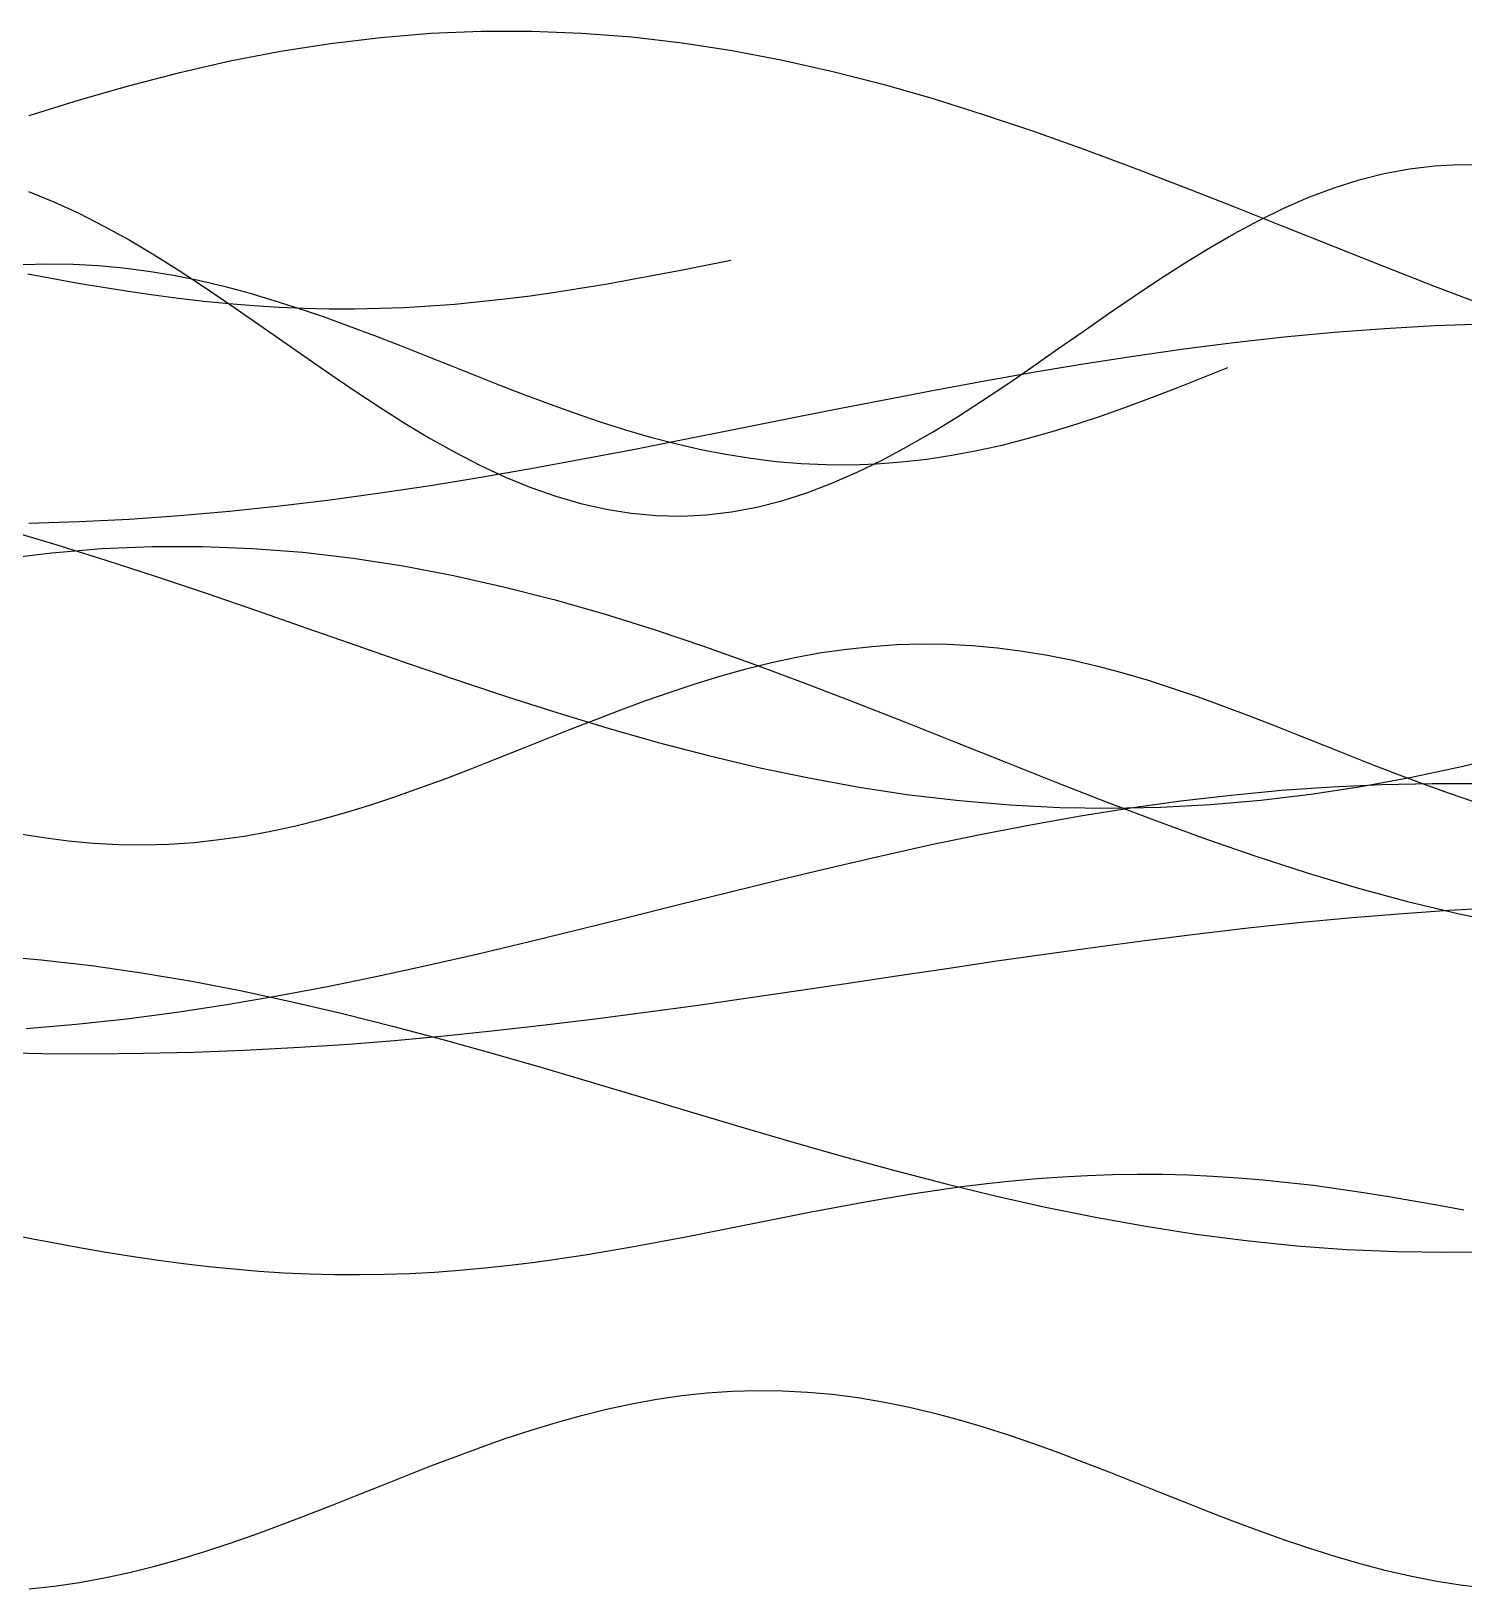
# Model space of a CAD drawing. Header units: metres. Extents: x -249 to 352, y -252 to 258.
# Drawn here: x -17.7 to 39.4, y 195.6 to 257.6 of the extents above; entities that cross this region are included whole.
import ezdxf

# ---------------------------------------------------------------- set-up
doc = ezdxf.new("R2010")
doc.units = ezdxf.units.M

msp = doc.modelspace()

# ---------------------------------------------------------------- linework, layer by layer
for p, q in [((-3.753, 257.357, -433.013), (-1.753, 257.519, -433.013)), ((-1.753, 257.519, -433.013), (0.247, 257.602, -433.013)), ((0.247, 257.602, -433.013), (2.247, 257.606, -433.013)), ((2.247, 257.606, -433.013), (4.247, 257.529, -433.013)), ((4.247, 257.529, -433.013), (6.247, 257.373, -433.013)), ((-7.753, 256.804, -433.013), (-5.753, 257.118, -433.013)), ((-5.753, 257.118, -433.013), (-3.753, 257.357, -433.013)), ((6.247, 257.373, -433.013), (8.247, 257.14, -433.013)), ((8.247, 257.14, -433.013), (10.247, 256.831, -433.013)), ((10.247, 256.831, -433.013), (12.247, 256.451, -433.013)), ((-11.753, 255.963, -433.013), (-9.753, 256.417, -433.013)), ((-9.753, 256.417, -433.013), (-7.753, 256.804, -433.013)), ((12.247, 256.451, -433.013), (14.247, 256.002, -433.013)), ((-13.753, 255.446, -433.013), (-11.753, 255.963, -433.013)), ((14.247, 256.002, -433.013), (16.247, 255.489, -433.013)), ((-15.753, 254.87, -433.013), (-13.753, 255.446, -433.013)), ((16.247, 255.489, -433.013), (18.247, 254.918, -433.013)), ((-17.753, 254.241, -433.013), (-15.753, 254.87, -433.013)), ((18.247, 254.918, -433.013), (20.247, 254.293, -433.013)), ((20.247, 254.293, -433.013), (22.247, 253.622, -433.013)), ((22.247, 253.622, -433.013), (24.247, 252.911, -433.013)), ((24.247, 252.911, -433.013), (26.247, 252.167, -433.013)), ((26.247, 252.167, -433.013), (28.247, 251.397, -433.013)), ((35.219, 251.685, -433.013), (36.219, 251.938, -433.013)), ((36.219, 251.938, -433.013), (37.219, 252.125, -433.013)), ((37.219, 252.125, -433.013), (38.219, 252.244, -433.013)), ((38.219, 252.244, -433.013), (39.219, 252.293, -433.013)), ((39.219, 252.293, -433.013), (40.219, 252.272, -433.013)), ((28.247, 251.397, -433.013), (30.247, 250.61, -433.013)), ((33.219, 250.99, -433.013), (34.219, 251.368, -433.013)), ((34.219, 251.368, -433.013), (35.219, 251.685, -433.013)), ((-17.781, 251.214, -433.013), (-16.781, 250.812, -433.013)), ((-16.781, 250.812, -433.013), (-15.781, 250.354, -433.013)), ((30.247, 250.61, -433.013), (32.247, 249.812, -433.013)), ((32.219, 250.555, -433.013), (33.219, 250.99, -433.013)), ((-15.781, 250.354, -433.013), (-14.781, 249.846, -433.013)), ((30.219, 249.533, -433.013), (31.219, 250.068, -433.013)), ((31.219, 250.068, -433.013), (32.219, 250.555, -433.013)), ((-14.781, 249.846, -433.013), (-13.781, 249.292, -433.013)), ((29.219, 248.956, -433.013), (30.219, 249.533, -433.013)), ((32.247, 249.812, -433.013), (34.247, 249.013, -433.013)), ((-13.781, 249.292, -433.013), (-12.781, 248.699, -433.013)), ((28.219, 248.342, -433.013), (29.219, 248.956, -433.013)), ((34.247, 249.013, -433.013), (36.247, 248.219, -433.013)), ((-18.009, 248.308, -433.013), (-17.009, 248.336, -433.013)), ((-17.009, 248.336, -433.013), (-16.009, 248.324, -433.013)), ((-16.009, 248.324, -433.013), (-15.009, 248.272, -433.013)), ((-15.009, 248.272, -433.013), (-14.009, 248.181, -433.013)), ((-14.009, 248.181, -433.013), (-13.009, 248.052, -433.013)), ((-12.781, 248.699, -433.013), (-11.781, 248.071, -433.013)), ((8.194, 248.089, -433.013), (9.194, 248.285, -433.013)), ((9.194, 248.285, -433.013), (10.194, 248.485, -433.013)), ((27.219, 247.698, -433.013), (28.219, 248.342, -433.013)), ((36.247, 248.219, -433.013), (38.247, 247.44, -433.013)), ((-17.806, 247.942, -433.013), (-16.806, 247.755, -433.013)), ((-16.806, 247.755, -433.013), (-15.806, 247.575, -433.013)), ((-15.806, 247.575, -433.013), (-14.806, 247.406, -433.013)), ((-13.009, 248.052, -433.013), (-12.009, 247.885, -433.013)), ((-12.009, 247.885, -433.013), (-11.009, 247.683, -433.013)), ((-11.781, 248.071, -433.013), (-10.781, 247.416, -433.013)), ((-11.009, 247.683, -433.013), (-10.009, 247.448, -433.013)), ((4.194, 247.367, -433.013), (5.194, 247.534, -433.013)), ((5.194, 247.534, -433.013), (6.194, 247.711, -433.013)), ((6.194, 247.711, -433.013), (7.194, 247.897, -433.013)), ((7.194, 247.897, -433.013), (8.194, 248.089, -433.013)), ((26.219, 247.029, -433.013), (27.219, 247.698, -433.013)), ((-14.806, 247.406, -433.013), (-13.806, 247.248, -433.013)), ((-13.806, 247.248, -433.013), (-12.806, 247.103, -433.013)), ((-12.806, 247.103, -433.013), (-11.806, 246.972, -433.013)), ((-11.806, 246.972, -433.013), (-10.806, 246.857, -433.013)), ((-10.781, 247.416, -433.013), (-9.781, 246.739, -433.013)), ((-10.009, 247.448, -433.013), (-9.009, 247.181, -433.013)), ((-9.009, 247.181, -433.013), (-8.009, 246.886, -433.013)), ((-8.009, 246.886, -433.013), (-7.009, 246.566, -433.013)), ((0.194, 246.833, -433.013), (1.194, 246.943, -433.013)), ((1.194, 246.943, -433.013), (2.194, 247.07, -433.013)), ((2.194, 247.07, -433.013), (3.194, 247.212, -433.013)), ((3.194, 247.212, -433.013), (4.194, 247.367, -433.013)), ((25.219, 246.343, -433.013), (26.219, 247.029, -433.013)), ((38.247, 247.44, -433.013), (40.247, 246.682, -433.013)), ((-10.806, 246.857, -433.013), (-9.806, 246.759, -433.013)), ((-9.806, 246.759, -433.013), (-8.806, 246.679, -433.013)), ((-9.781, 246.739, -433.013), (-8.781, 246.048, -433.013)), ((-8.806, 246.679, -433.013), (-7.806, 246.618, -433.013)), ((-7.806, 246.618, -433.013), (-6.806, 246.576, -433.013)), ((-7.009, 246.566, -433.013), (-6.009, 246.223, -433.013)), ((-6.806, 246.576, -433.013), (-5.806, 246.554, -433.013)), ((-5.806, 246.554, -433.013), (-4.806, 246.551, -433.013)), ((-4.806, 246.551, -433.013), (-3.806, 246.569, -433.013)), ((-3.806, 246.569, -433.013), (-2.806, 246.606, -433.013)), ((-2.806, 246.606, -433.013), (-1.806, 246.663, -433.013)), ((-1.806, 246.663, -433.013), (-0.806, 246.739, -433.013)), ((-0.806, 246.739, -433.013), (0.194, 246.833, -433.013)), ((24.219, 245.647, -433.013), (25.219, 246.343, -433.013)), ((-8.781, 246.048, -433.013), (-7.781, 245.35, -433.013)), ((-6.009, 246.223, -433.013), (-5.009, 245.862, -433.013)), ((-5.009, 245.862, -433.013), (-4.009, 245.485, -433.013)), ((23.219, 244.948, -433.013), (24.219, 245.647, -433.013)), ((34.227, 245.615, -433.013), (36.227, 245.766, -433.013)), ((36.227, 245.766, -433.013), (38.227, 245.879, -433.013)), ((38.227, 245.879, -433.013), (40.227, 245.953, -433.013)), ((-7.781, 245.35, -433.013), (-6.781, 244.651, -433.013)), ((-4.009, 245.485, -433.013), (-3.009, 245.097, -433.013)), ((-3.009, 245.097, -433.013), (-2.009, 244.701, -433.013)), ((28.227, 244.952, -433.013), (30.227, 245.206, -433.013)), ((30.227, 245.206, -433.013), (32.227, 245.427, -433.013)), ((32.227, 245.427, -433.013), (34.227, 245.615, -433.013)), ((-6.781, 244.651, -433.013), (-5.781, 243.958, -433.013)), ((-2.009, 244.701, -433.013), (-1.009, 244.301, -433.013)), ((22.219, 244.251, -433.013), (23.219, 244.948, -433.013)), ((24.227, 244.359, -433.013), (26.227, 244.669, -433.013)), ((26.227, 244.669, -433.013), (28.227, 244.952, -433.013)), ((-5.781, 243.958, -433.013), (-4.781, 243.279, -433.013)), ((-1.009, 244.301, -433.013), (-0.009, 243.902, -433.013)), ((-0.009, 243.902, -433.013), (0.991, 243.507, -433.013)), ((20.227, 243.672, -433.013), (22.227, 244.025, -433.013)), ((21.219, 243.566, -433.013), (22.219, 244.251, -433.013)), ((22.227, 244.025, -433.013), (24.227, 244.359, -433.013)), ((27.991, 243.414, -433.013), (28.991, 243.808, -433.013)), ((28.991, 243.808, -433.013), (29.991, 244.206, -433.013)), ((-4.781, 243.279, -433.013), (-3.781, 242.619, -433.013)), ((0.991, 243.507, -433.013), (1.991, 243.121, -433.013)), ((16.227, 242.917, -433.013), (18.227, 243.301, -433.013)), ((18.227, 243.301, -433.013), (20.227, 243.672, -433.013)), ((20.219, 242.897, -433.013), (21.219, 243.566, -433.013)), ((26.991, 243.03, -433.013), (27.991, 243.414, -433.013)), ((-3.781, 242.619, -433.013), (-2.781, 241.987, -433.013)), ((1.991, 243.121, -433.013), (2.991, 242.746, -433.013)), ((2.991, 242.746, -433.013), (3.991, 242.388, -433.013)), ((14.227, 242.524, -433.013), (16.227, 242.917, -433.013)), ((19.219, 242.252, -433.013), (20.219, 242.897, -433.013)), ((24.991, 242.305, -433.013), (25.991, 242.66, -433.013)), ((25.991, 242.66, -433.013), (26.991, 243.03, -433.013)), ((-2.781, 241.987, -433.013), (-1.781, 241.388, -433.013)), ((3.991, 242.388, -433.013), (4.991, 242.049, -433.013)), ((4.991, 242.049, -433.013), (5.991, 241.733, -433.013)), ((10.227, 241.726, -433.013), (12.227, 242.125, -433.013)), ((12.227, 242.125, -433.013), (14.227, 242.524, -433.013)), ((18.219, 241.638, -433.013), (19.219, 242.252, -433.013)), ((22.991, 241.661, -433.013), (23.991, 241.972, -433.013)), ((23.991, 241.972, -433.013), (24.991, 242.305, -433.013)), ((-1.781, 241.388, -433.013), (-0.781, 240.827, -433.013)), ((5.991, 241.733, -433.013), (6.991, 241.443, -433.013)), ((6.227, 240.938, -433.013), (8.227, 241.328, -433.013)), ((6.991, 241.443, -433.013), (7.991, 241.181, -433.013)), ((8.227, 241.328, -433.013), (10.227, 241.726, -433.013)), ((17.219, 241.06, -433.013), (18.219, 241.638, -433.013)), ((20.991, 241.124, -433.013), (21.991, 241.378, -433.013)), ((21.991, 241.378, -433.013), (22.991, 241.661, -433.013)), ((-0.781, 240.827, -433.013), (0.219, 240.311, -433.013)), ((4.227, 240.558, -433.013), (6.227, 240.938, -433.013)), ((7.991, 241.181, -433.013), (8.991, 240.952, -433.013)), ((8.991, 240.952, -433.013), (9.991, 240.756, -433.013)), ((9.991, 240.756, -433.013), (10.991, 240.596, -433.013)), ((16.219, 240.525, -433.013), (17.219, 241.06, -433.013)), ((17.991, 240.563, -433.013), (18.991, 240.715, -433.013)), ((18.991, 240.715, -433.013), (19.991, 240.902, -433.013)), ((19.991, 240.902, -433.013), (20.991, 241.124, -433.013)), ((0.219, 240.311, -433.013), (1.219, 239.846, -433.013)), ((0.227, 239.845, -433.013), (2.227, 240.192, -433.013)), ((2.227, 240.192, -433.013), (4.227, 240.558, -433.013)), ((10.991, 240.596, -433.013), (11.991, 240.473, -433.013)), ((11.991, 240.473, -433.013), (12.991, 240.389, -433.013)), ((12.991, 240.389, -433.013), (13.991, 240.344, -433.013)), ((13.991, 240.344, -433.013), (14.991, 240.34, -433.013)), ((14.991, 240.34, -433.013), (15.991, 240.375, -433.013)), ((15.219, 240.037, -433.013), (16.219, 240.525, -433.013)), ((15.991, 240.375, -433.013), (16.991, 240.45, -433.013)), ((16.991, 240.45, -433.013), (17.991, 240.563, -433.013)), ((-3.773, 239.217, -433.013), (-1.773, 239.518, -433.013)), ((-1.773, 239.518, -433.013), (0.227, 239.845, -433.013)), ((1.219, 239.846, -433.013), (2.219, 239.434, -433.013)), ((13.219, 239.224, -433.013), (14.219, 239.602, -433.013)), ((14.219, 239.602, -433.013), (15.219, 240.037, -433.013)), ((-7.773, 238.7, -433.013), (-5.773, 238.943, -433.013)), ((-5.773, 238.943, -433.013), (-3.773, 239.217, -433.013)), ((2.219, 239.434, -433.013), (3.219, 239.081, -433.013)), ((3.219, 239.081, -433.013), (4.219, 238.79, -433.013)), ((11.219, 238.652, -433.013), (12.219, 238.906, -433.013)), ((12.219, 238.906, -433.013), (13.219, 239.224, -433.013)), ((-13.773, 238.175, -433.013), (-11.773, 238.313, -433.013)), ((-11.773, 238.313, -433.013), (-9.773, 238.489, -433.013)), ((-9.773, 238.489, -433.013), (-7.773, 238.7, -433.013)), ((4.219, 238.79, -433.013), (5.219, 238.564, -433.013)), ((5.219, 238.564, -433.013), (6.219, 238.406, -433.013)), ((6.219, 238.406, -433.013), (7.219, 238.316, -433.013)), ((7.219, 238.316, -433.013), (8.219, 238.296, -433.013)), ((8.219, 238.296, -433.013), (9.219, 238.345, -433.013)), ((9.219, 238.345, -433.013), (10.219, 238.465, -433.013)), ((10.219, 238.465, -433.013), (11.219, 238.652, -433.013)), ((-18.702, 237.754, -433.013), (-16.702, 237.167, -433.013)), ((-17.773, 238.013, -433.013), (-15.773, 238.074, -433.013)), ((-15.773, 238.074, -433.013), (-13.773, 238.175, -433.013)), ((-16.859, 236.836, -433.013), (-14.859, 236.998, -433.013)), ((-16.702, 237.167, -433.013), (-14.702, 236.545, -433.013)), ((-14.859, 236.998, -433.013), (-12.859, 237.081, -433.013)), ((-12.859, 237.081, -433.013), (-10.859, 237.085, -433.013)), ((-10.859, 237.085, -433.013), (-8.859, 237.008, -433.013)), ((-8.859, 237.008, -433.013), (-6.859, 236.852, -433.013)), ((-18.859, 236.597, -433.013), (-16.859, 236.836, -433.013)), ((-14.702, 236.545, -433.013), (-12.702, 235.894, -433.013)), ((-6.859, 236.852, -433.013), (-4.859, 236.619, -433.013)), ((-4.859, 236.619, -433.013), (-2.859, 236.31, -433.013)), ((-12.702, 235.894, -433.013), (-10.702, 235.22, -433.013)), ((-2.859, 236.31, -433.013), (-0.859, 235.93, -433.013)), ((-0.859, 235.93, -433.013), (1.141, 235.481, -433.013)), ((-10.702, 235.22, -433.013), (-8.702, 234.531, -433.013)), ((1.141, 235.481, -433.013), (3.141, 234.968, -433.013)), ((-8.702, 234.531, -433.013), (-6.702, 233.833, -433.013)), ((3.141, 234.968, -433.013), (5.141, 234.397, -433.013)), ((5.141, 234.397, -433.013), (7.141, 233.772, -433.013)), ((-6.702, 233.833, -433.013), (-4.702, 233.134, -433.013)), ((7.141, 233.772, -433.013), (9.141, 233.101, -433.013)), ((-4.702, 233.134, -433.013), (-2.702, 232.44, -433.013)), ((9.141, 233.101, -433.013), (11.141, 232.39, -433.013)), ((11.807, 232.459, -433.013), (12.807, 232.675, -433.013)), ((12.807, 232.675, -433.013), (13.807, 232.856, -433.013)), ((13.807, 232.856, -433.013), (14.807, 233.001, -433.013)), ((14.807, 233.001, -433.013), (15.807, 233.107, -433.013)), ((15.807, 233.107, -433.013), (16.807, 233.175, -433.013)), ((16.807, 233.175, -433.013), (17.807, 233.203, -433.013)), ((17.807, 233.203, -433.013), (18.807, 233.191, -433.013)), ((18.807, 233.191, -433.013), (19.807, 233.14, -433.013)), ((19.807, 233.14, -433.013), (20.807, 233.049, -433.013)), ((20.807, 233.049, -433.013), (21.807, 232.919, -433.013)), ((21.807, 232.919, -433.013), (22.807, 232.753, -433.013)), ((22.807, 232.753, -433.013), (23.807, 232.551, -433.013)), ((-2.702, 232.44, -433.013), (-0.702, 231.758, -433.013)), ((9.807, 231.932, -433.013), (10.807, 232.21, -433.013)), ((10.807, 232.21, -433.013), (11.807, 232.459, -433.013)), ((11.141, 232.39, -433.013), (13.141, 231.646, -433.013)), ((23.807, 232.551, -433.013), (24.807, 232.315, -433.013)), ((24.807, 232.315, -433.013), (25.807, 232.049, -433.013)), ((25.807, 232.049, -433.013), (26.807, 231.754, -433.013)), ((-0.702, 231.758, -433.013), (1.298, 231.095, -433.013)), ((7.807, 231.296, -433.013), (8.807, 231.626, -433.013)), ((8.807, 231.626, -433.013), (9.807, 231.932, -433.013)), ((13.141, 231.646, -433.013), (15.141, 230.876, -433.013)), ((26.807, 231.754, -433.013), (27.807, 231.433, -433.013)), ((27.807, 231.433, -433.013), (28.807, 231.09, -433.013)), ((1.298, 231.095, -433.013), (3.298, 230.457, -433.013)), ((5.807, 230.577, -433.013), (6.807, 230.946, -433.013)), ((6.807, 230.946, -433.013), (7.807, 231.296, -433.013)), ((15.141, 230.876, -433.013), (17.141, 230.089, -433.013)), ((28.807, 231.09, -433.013), (29.807, 230.729, -433.013)), ((3.298, 230.457, -433.013), (5.298, 229.852, -433.013)), ((3.807, 229.804, -433.013), (4.807, 230.196, -433.013)), ((4.807, 230.196, -433.013), (5.807, 230.577, -433.013)), ((29.807, 230.729, -433.013), (30.807, 230.352, -433.013)), ((30.807, 230.352, -433.013), (31.807, 229.964, -433.013)), ((2.807, 229.406, -433.013), (3.807, 229.804, -433.013)), ((5.298, 229.852, -433.013), (7.298, 229.284, -433.013)), ((17.141, 230.089, -433.013), (19.141, 229.291, -433.013)), ((31.807, 229.964, -433.013), (32.807, 229.568, -433.013)), ((32.807, 229.568, -433.013), (33.807, 229.168, -433.013)), ((0.807, 228.608, -433.013), (1.807, 229.006, -433.013)), ((1.807, 229.006, -433.013), (2.807, 229.406, -433.013)), ((7.298, 229.284, -433.013), (9.298, 228.761, -433.013)), ((19.141, 229.291, -433.013), (21.141, 228.492, -433.013)), ((33.807, 229.168, -433.013), (34.807, 228.769, -433.013)), ((-0.193, 228.216, -433.013), (0.807, 228.608, -433.013)), ((9.298, 228.761, -433.013), (11.298, 228.286, -433.013)), ((11.298, 228.286, -433.013), (13.298, 227.865, -433.013)), ((21.141, 228.492, -433.013), (23.141, 227.698, -433.013)), ((34.807, 228.769, -433.013), (35.807, 228.375, -433.013)), ((35.807, 228.375, -433.013), (36.807, 227.988, -433.013)), ((37.298, 227.9, -433.013), (39.298, 228.326, -433.013)), ((39.298, 228.326, -433.013), (41.298, 228.805, -433.013)), ((-2.193, 227.466, -433.013), (-1.193, 227.834, -433.013)), ((-1.193, 227.834, -433.013), (-0.193, 228.216, -433.013)), ((13.298, 227.865, -433.013), (15.298, 227.502, -433.013)), ((23.141, 227.698, -433.013), (25.141, 226.919, -433.013)), ((35.298, 227.532, -433.013), (37.298, 227.9, -433.013)), ((36.807, 227.988, -433.013), (37.807, 227.614, -433.013)), ((-4.193, 226.785, -433.013), (-3.193, 227.115, -433.013)), ((-3.193, 227.115, -433.013), (-2.193, 227.466, -433.013)), ((15.298, 227.502, -433.013), (17.298, 227.2, -433.013)), ((17.298, 227.2, -433.013), (19.298, 226.963, -433.013)), ((28.12, 226.95, -433.013), (30.12, 227.184, -433.013)), ((30.12, 227.184, -433.013), (32.12, 227.373, -433.013)), ((31.298, 226.982, -433.013), (33.298, 227.225, -433.013)), ((32.12, 227.373, -433.013), (34.12, 227.515, -433.013)), ((33.298, 227.225, -433.013), (35.298, 227.532, -433.013)), ((34.12, 227.515, -433.013), (36.12, 227.608, -433.013)), ((36.12, 227.608, -433.013), (38.12, 227.651, -433.013)), ((37.807, 227.614, -433.013), (38.807, 227.255, -433.013)), ((38.12, 227.651, -433.013), (40.12, 227.645, -433.013)), ((38.807, 227.255, -433.013), (39.807, 226.916, -433.013)), ((-6.193, 226.2, -433.013), (-5.193, 226.479, -433.013)), ((-5.193, 226.479, -433.013), (-4.193, 226.785, -433.013)), ((19.298, 226.963, -433.013), (21.298, 226.793, -433.013)), ((21.298, 226.793, -433.013), (23.298, 226.692, -433.013)), ((23.298, 226.692, -433.013), (25.298, 226.66, -433.013)), ((24.12, 226.356, -433.013), (26.12, 226.674, -433.013)), ((25.141, 226.919, -433.013), (27.141, 226.161, -433.013)), ((25.298, 226.66, -433.013), (27.298, 226.698, -433.013)), ((26.12, 226.674, -433.013), (28.12, 226.95, -433.013)), ((27.298, 226.698, -433.013), (29.298, 226.806, -433.013)), ((29.298, 226.806, -433.013), (31.298, 226.982, -433.013)), ((-8.193, 225.735, -433.013), (-7.193, 225.951, -433.013)), ((-7.193, 225.951, -433.013), (-6.193, 226.2, -433.013)), ((20.12, 225.615, -433.013), (22.12, 226.002, -433.013)), ((22.12, 226.002, -433.013), (24.12, 226.356, -433.013)), ((27.141, 226.161, -433.013), (29.141, 225.433, -433.013)), ((-18.193, 225.654, -433.013), (-17.193, 225.488, -433.013)), ((-17.193, 225.488, -433.013), (-16.193, 225.358, -433.013)), ((-16.193, 225.358, -433.013), (-15.193, 225.268, -433.013)), ((-15.193, 225.268, -433.013), (-14.193, 225.216, -433.013)), ((-14.193, 225.216, -433.013), (-13.193, 225.205, -433.013)), ((-13.193, 225.205, -433.013), (-12.193, 225.233, -433.013)), ((-12.193, 225.233, -433.013), (-11.193, 225.302, -433.013)), ((-11.193, 225.302, -433.013), (-10.193, 225.409, -433.013)), ((-10.193, 225.409, -433.013), (-9.193, 225.554, -433.013)), ((-9.193, 225.554, -433.013), (-8.193, 225.735, -433.013)), ((16.12, 224.755, -433.013), (18.12, 225.198, -433.013)), ((18.12, 225.198, -433.013), (20.12, 225.615, -433.013)), ((29.141, 225.433, -433.013), (31.141, 224.741, -433.013)), ((14.12, 224.292, -433.013), (16.12, 224.755, -433.013)), ((31.141, 224.741, -433.013), (33.141, 224.092, -433.013)), ((12.12, 223.812, -433.013), (14.12, 224.292, -433.013)), ((33.141, 224.092, -433.013), (35.141, 223.494, -433.013)), ((8.12, 222.823, -433.013), (10.12, 223.321, -433.013)), ((10.12, 223.321, -433.013), (12.12, 223.812, -433.013)), ((35.141, 223.494, -433.013), (37.141, 222.952, -433.013)), ((6.12, 222.323, -433.013), (8.12, 222.823, -433.013)), ((37.141, 222.952, -433.013), (39.141, 222.47, -433.013)), ((38.79, 222.601, -433.013), (40.79, 222.715, -433.013)), ((4.12, 221.827, -433.013), (6.12, 222.323, -433.013)), ((30.79, 221.892, -433.013), (32.79, 222.105, -433.013)), ((32.79, 222.105, -433.013), (34.79, 222.295, -433.013)), ((34.79, 222.295, -433.013), (36.79, 222.461, -433.013)), ((36.79, 222.461, -433.013), (38.79, 222.601, -433.013)), ((39.141, 222.47, -433.013), (41.141, 222.055, -433.013)), ((2.12, 221.338, -433.013), (4.12, 221.827, -433.013)), ((26.79, 221.41, -433.013), (28.79, 221.66, -433.013)), ((28.79, 221.66, -433.013), (30.79, 221.892, -433.013)), ((-1.88, 220.406, -433.013), (0.12, 220.863, -433.013)), ((0.12, 220.863, -433.013), (2.12, 221.338, -433.013)), ((20.79, 220.578, -433.013), (22.79, 220.866, -433.013)), ((22.79, 220.866, -433.013), (24.79, 221.144, -433.013)), ((24.79, 221.144, -433.013), (26.79, 221.41, -433.013)), ((-19.282, 220.799, -433.013), (-17.282, 220.624, -433.013)), ((-17.282, 220.624, -433.013), (-15.282, 220.392, -433.013)), ((-15.282, 220.392, -433.013), (-13.282, 220.107, -433.013)), ((-3.88, 219.972, -433.013), (-1.88, 220.406, -433.013)), ((16.79, 219.985, -433.013), (18.79, 220.283, -433.013)), ((18.79, 220.283, -433.013), (20.79, 220.578, -433.013)), ((-13.282, 220.107, -433.013), (-11.282, 219.77, -433.013)), ((-11.282, 219.77, -433.013), (-9.282, 219.386, -433.013)), ((-5.88, 219.564, -433.013), (-3.88, 219.972, -433.013)), ((12.79, 219.387, -433.013), (14.79, 219.685, -433.013)), ((14.79, 219.685, -433.013), (16.79, 219.985, -433.013)), ((-9.88, 218.845, -433.013), (-7.88, 219.187, -433.013)), ((-9.282, 219.386, -433.013), (-7.282, 218.957, -433.013)), ((-7.88, 219.187, -433.013), (-5.88, 219.564, -433.013)), ((8.79, 218.809, -433.013), (10.79, 219.094, -433.013)), ((10.79, 219.094, -433.013), (12.79, 219.387, -433.013)), ((-13.88, 218.277, -433.013), (-11.88, 218.54, -433.013)), ((-11.88, 218.54, -433.013), (-9.88, 218.845, -433.013)), ((-7.282, 218.957, -433.013), (-5.282, 218.489, -433.013)), ((-5.282, 218.489, -433.013), (-3.282, 217.985, -433.013)), ((4.79, 218.274, -433.013), (6.79, 218.535, -433.013)), ((6.79, 218.535, -433.013), (8.79, 218.809, -433.013)), ((-17.88, 217.884, -433.013), (-15.88, 218.058, -433.013)), ((-15.88, 218.058, -433.013), (-13.88, 218.277, -433.013)), ((-3.282, 217.985, -433.013), (-1.282, 217.452, -433.013)), ((-1.21, 217.598, -433.013), (0.79, 217.803, -433.013)), ((0.79, 217.803, -433.013), (2.79, 218.029, -433.013)), ((2.79, 218.029, -433.013), (4.79, 218.274, -433.013)), ((-9.21, 217.022, -433.013), (-7.21, 217.126, -433.013)), ((-7.21, 217.126, -433.013), (-5.21, 217.257, -433.013)), ((-5.21, 217.257, -433.013), (-3.21, 217.415, -433.013)), ((-3.21, 217.415, -433.013), (-1.21, 217.598, -433.013)), ((-1.282, 217.452, -433.013), (0.718, 216.894, -433.013)), ((-19.21, 216.941, -433.013), (-17.21, 216.897, -433.013)), ((-17.21, 216.897, -433.013), (-15.21, 216.884, -433.013)), ((-15.21, 216.884, -433.013), (-13.21, 216.9, -433.013)), ((-13.21, 216.9, -433.013), (-11.21, 216.946, -433.013)), ((-11.21, 216.946, -433.013), (-9.21, 217.022, -433.013)), ((0.718, 216.894, -433.013), (2.718, 216.316, -433.013)), ((2.718, 216.316, -433.013), (4.718, 215.726, -433.013)), ((4.718, 215.726, -433.013), (6.718, 215.128, -433.013)), ((6.718, 215.128, -433.013), (8.718, 214.528, -433.013)), ((8.718, 214.528, -433.013), (10.718, 213.933, -433.013)), ((10.718, 213.933, -433.013), (12.718, 213.349, -433.013)), ((12.718, 213.349, -433.013), (14.718, 212.78, -433.013)), ((14.718, 212.78, -433.013), (16.718, 212.234, -433.013)), ((16.718, 212.234, -433.013), (18.718, 211.715, -433.013)), ((18.393, 211.451, -433.013), (19.393, 211.591, -433.013)), ((18.718, 211.715, -433.013), (20.718, 211.229, -433.013)), ((19.393, 211.591, -433.013), (20.393, 211.715, -433.013)), ((20.393, 211.715, -433.013), (21.393, 211.823, -433.013)), ((21.393, 211.823, -433.013), (22.393, 211.913, -433.013)), ((22.393, 211.913, -433.013), (23.393, 211.986, -433.013)), ((23.393, 211.986, -433.013), (24.393, 212.039, -433.013)), ((24.393, 212.039, -433.013), (25.393, 212.073, -433.013)), ((25.393, 212.073, -433.013), (26.393, 212.087, -433.013)), ((26.393, 212.087, -433.013), (27.393, 212.081, -433.013)), ((27.393, 212.081, -433.013), (28.393, 212.055, -433.013)), ((28.393, 212.055, -433.013), (29.393, 212.01, -433.013)), ((29.393, 212.01, -433.013), (30.393, 211.945, -433.013)), ((30.393, 211.945, -433.013), (31.393, 211.862, -433.013)), ((31.393, 211.862, -433.013), (32.393, 211.761, -433.013)), ((32.393, 211.761, -433.013), (33.393, 211.643, -433.013)), ((33.393, 211.643, -433.013), (34.393, 211.51, -433.013)), ((14.393, 210.774, -433.013), (15.393, 210.958, -433.013)), ((15.393, 210.958, -433.013), (16.393, 211.134, -433.013)), ((16.393, 211.134, -433.013), (17.393, 211.299, -433.013)), ((17.393, 211.299, -433.013), (18.393, 211.451, -433.013)), ((20.718, 211.229, -433.013), (22.718, 210.78, -433.013)), ((34.393, 211.51, -433.013), (35.393, 211.362, -433.013)), ((35.393, 211.362, -433.013), (36.393, 211.202, -433.013)), ((36.393, 211.202, -433.013), (37.393, 211.031, -433.013)), ((37.393, 211.031, -433.013), (38.393, 210.85, -433.013)), ((11.393, 210.188, -433.013), (12.393, 210.387, -433.013)), ((12.393, 210.387, -433.013), (13.393, 210.583, -433.013)), ((13.393, 210.583, -433.013), (14.393, 210.774, -433.013)), ((22.718, 210.78, -433.013), (24.718, 210.373, -433.013)), ((24.718, 210.373, -433.013), (26.718, 210.012, -433.013)), ((38.393, 210.85, -433.013), (39.393, 210.661, -433.013)), ((-18.607, 209.706, -433.013), (-17.607, 209.512, -433.013)), ((8.393, 209.594, -433.013), (9.393, 209.789, -433.013)), ((9.393, 209.789, -433.013), (10.393, 209.988, -433.013)), ((10.393, 209.988, -433.013), (11.393, 210.188, -433.013)), ((26.718, 210.012, -433.013), (28.718, 209.701, -433.013)), ((28.718, 209.701, -433.013), (30.718, 209.442, -433.013)), ((-17.607, 209.512, -433.013), (-16.607, 209.323, -433.013)), ((-16.607, 209.323, -433.013), (-15.607, 209.143, -433.013)), ((-15.607, 209.143, -433.013), (-14.607, 208.971, -433.013)), ((5.393, 209.043, -433.013), (6.393, 209.218, -433.013)), ((6.393, 209.218, -433.013), (7.393, 209.403, -433.013)), ((7.393, 209.403, -433.013), (8.393, 209.594, -433.013)), ((30.718, 209.442, -433.013), (32.718, 209.239, -433.013)), ((32.718, 209.239, -433.013), (34.718, 209.094, -433.013)), ((34.718, 209.094, -433.013), (36.718, 209.007, -433.013)), ((-14.607, 208.971, -433.013), (-13.607, 208.811, -433.013)), ((-13.607, 208.811, -433.013), (-12.607, 208.664, -433.013)), ((-12.607, 208.664, -433.013), (-11.607, 208.531, -433.013)), ((-11.607, 208.531, -433.013), (-10.607, 208.413, -433.013)), ((0.393, 208.353, -433.013), (1.393, 208.461, -433.013)), ((1.393, 208.461, -433.013), (2.393, 208.585, -433.013)), ((2.393, 208.585, -433.013), (3.393, 208.725, -433.013)), ((3.393, 208.725, -433.013), (4.393, 208.878, -433.013)), ((4.393, 208.878, -433.013), (5.393, 209.043, -433.013)), ((36.718, 209.007, -433.013), (38.718, 208.979, -433.013)), ((38.718, 208.979, -433.013), (40.718, 209.012, -433.013)), ((-10.607, 208.413, -433.013), (-9.607, 208.312, -433.013)), ((-9.607, 208.312, -433.013), (-8.607, 208.229, -433.013)), ((-8.607, 208.229, -433.013), (-7.607, 208.165, -433.013)), ((-7.607, 208.165, -433.013), (-6.607, 208.119, -433.013)), ((-6.607, 208.119, -433.013), (-5.607, 208.094, -433.013)), ((-5.607, 208.094, -433.013), (-4.607, 208.088, -433.013)), ((-4.607, 208.088, -433.013), (-3.607, 208.102, -433.013)), ((-3.607, 208.102, -433.013), (-2.607, 208.136, -433.013)), ((-2.607, 208.136, -433.013), (-1.607, 208.19, -433.013)), ((-1.607, 208.19, -433.013), (-0.607, 208.262, -433.013)), ((-0.607, 208.262, -433.013), (0.393, 208.353, -433.013)), ((10.243, 203.447, -433.013), (11.243, 203.476, -433.013)), ((11.243, 203.476, -433.013), (12.243, 203.464, -433.013)), ((12.243, 203.464, -433.013), (13.243, 203.412, -433.013)), ((5.243, 202.731, -433.013), (6.243, 202.947, -433.013)), ((6.243, 202.947, -433.013), (7.243, 203.128, -433.013)), ((7.243, 203.128, -433.013), (8.243, 203.273, -433.013)), ((8.243, 203.273, -433.013), (9.243, 203.38, -433.013)), ((9.243, 203.38, -433.013), (10.243, 203.447, -433.013)), ((13.243, 203.412, -433.013), (14.243, 203.321, -433.013)), ((14.243, 203.321, -433.013), (15.243, 203.192, -433.013)), ((15.243, 203.192, -433.013), (16.243, 203.025, -433.013)), ((16.243, 203.025, -433.013), (17.243, 202.823, -433.013)), ((3.243, 202.204, -433.013), (4.243, 202.483, -433.013)), ((4.243, 202.483, -433.013), (5.243, 202.731, -433.013)), ((17.243, 202.823, -433.013), (18.243, 202.587, -433.013)), ((18.243, 202.587, -433.013), (19.243, 202.321, -433.013)), ((19.243, 202.321, -433.013), (20.243, 202.026, -433.013)), ((1.243, 201.569, -433.013), (2.243, 201.899, -433.013)), ((2.243, 201.899, -433.013), (3.243, 202.204, -433.013)), ((20.243, 202.026, -433.013), (21.243, 201.706, -433.013)), ((21.243, 201.706, -433.013), (22.243, 201.363, -433.013)), ((-0.757, 200.85, -433.013), (0.243, 201.218, -433.013)), ((0.243, 201.218, -433.013), (1.243, 201.569, -433.013)), ((22.243, 201.363, -433.013), (23.243, 201.001, -433.013)), ((23.243, 201.001, -433.013), (24.243, 200.624, -433.013)), ((-2.757, 200.076, -433.013), (-1.757, 200.468, -433.013)), ((-1.757, 200.468, -433.013), (-0.757, 200.85, -433.013)), ((24.243, 200.624, -433.013), (25.243, 200.236, -433.013)), ((-3.757, 199.678, -433.013), (-2.757, 200.076, -433.013)), ((25.243, 200.236, -433.013), (26.243, 199.84, -433.013)), ((26.243, 199.84, -433.013), (27.243, 199.441, -433.013)), ((-5.757, 198.881, -433.013), (-4.757, 199.278, -433.013)), ((-4.757, 199.278, -433.013), (-3.757, 199.678, -433.013)), ((27.243, 199.441, -433.013), (28.243, 199.042, -433.013)), ((-6.757, 198.489, -433.013), (-5.757, 198.881, -433.013)), ((28.243, 199.042, -433.013), (29.243, 198.647, -433.013)), ((29.243, 198.647, -433.013), (30.243, 198.26, -433.013)), ((-8.757, 197.738, -433.013), (-7.757, 198.107, -433.013)), ((-7.757, 198.107, -433.013), (-6.757, 198.489, -433.013)), ((30.243, 198.26, -433.013), (31.243, 197.886, -433.013)), ((31.243, 197.886, -433.013), (32.243, 197.528, -433.013)), ((-10.757, 197.057, -433.013), (-9.757, 197.387, -433.013)), ((-9.757, 197.387, -433.013), (-8.757, 197.738, -433.013)), ((32.243, 197.528, -433.013), (33.243, 197.189, -433.013)), ((-12.757, 196.473, -433.013), (-11.757, 196.751, -433.013)), ((-11.757, 196.751, -433.013), (-10.757, 197.057, -433.013)), ((33.243, 197.189, -433.013), (34.243, 196.872, -433.013)), ((34.243, 196.872, -433.013), (35.243, 196.582, -433.013)), ((-14.757, 196.008, -433.013), (-13.757, 196.224, -433.013)), ((-13.757, 196.224, -433.013), (-12.757, 196.473, -433.013)), ((35.243, 196.582, -433.013), (36.243, 196.321, -433.013)), ((36.243, 196.321, -433.013), (37.243, 196.091, -433.013)), ((37.243, 196.091, -433.013), (38.243, 195.896, -433.013)), ((-17.757, 195.574, -433.013), (-16.757, 195.681, -433.013)), ((-16.757, 195.681, -433.013), (-15.757, 195.826, -433.013)), ((-15.757, 195.826, -433.013), (-14.757, 196.008, -433.013)), ((38.243, 195.896, -433.013), (39.243, 195.735, -433.013)), ((39.243, 195.735, -433.013), (40.243, 195.613, -433.013))]:
    msp.add_line(p, q)

doc.saveas('drawing.dxf')
